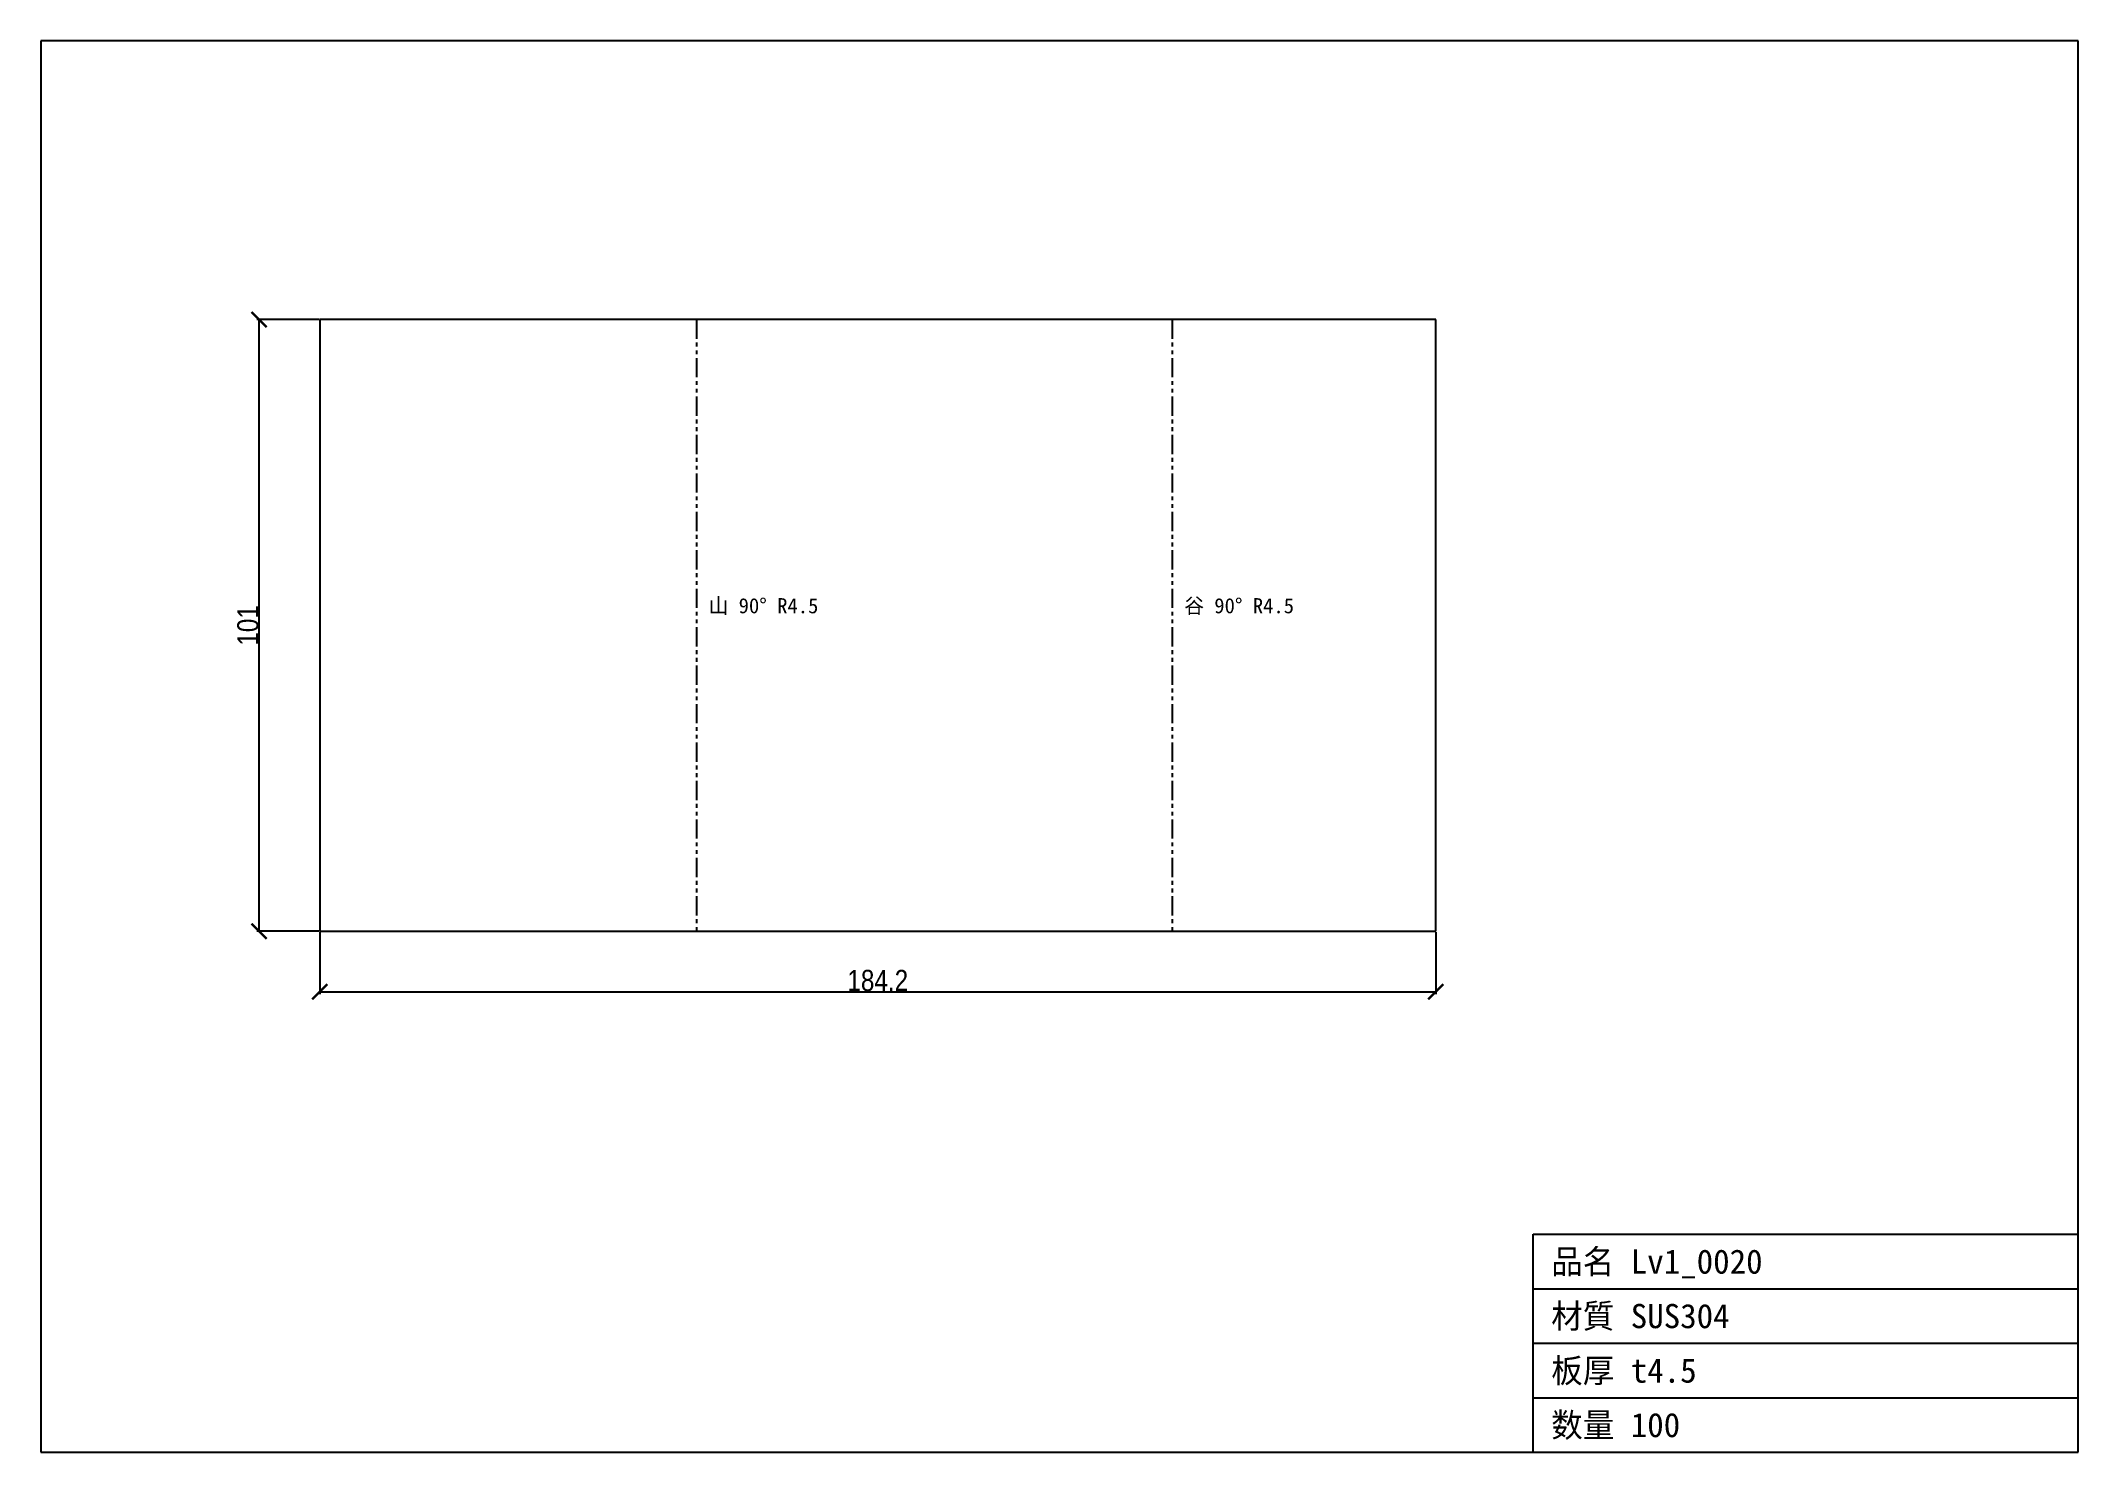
# Model space of a CAD drawing. Header units: millimetres. Extents: x -46 to 290, y -86 to 147.
import ezdxf

# ---------------------------------------------------------------- set-up
doc = ezdxf.new("R2010")
doc.units = ezdxf.units.MM
doc.linetypes.add('PHANTOM', pattern=[6.35, 3.175, -0.635, 0.635, -0.635, 0.635, -0.635])
for name, color, linetype in [('BEND', 7, 'Continuous'), ('CUT', 7, 'Continuous'), ('DIM', 7, 'Continuous'), ('FRAME', 7, 'Continuous'), ('TEXT', 7, 'Continuous')]:
    doc.layers.add(name, color=color, linetype=linetype)
doc.styles.add('OpenSansCondensed-Light', font='OpenSansCondensed-Light.ttf')
doc.dimstyles.new('EZDXF', dxfattribs={"dimtxt": 0.25, "dimasz": 0.175, "dimexe": 0.375, "dimexo": 0.125, "dimgap": 0.1, "dimtad": 1, "dimlfac": 100, "dimzin": 12, "dimdsep": 46, "dimtxsty": 'OpenSansCondensed-Light', "dimblk": 'ARCHTICK', "dimcen": 2.5, "dimazin": 3, "dimtfac": 0.5, "dimtmove": 2, "dimatfit": 3})

# ---------------------------------------------------------------- blocks, each defined once
blk = doc.blocks.new('_ARCHTICK')
at = {"color": 0, "linetype": 'BYBLOCK', "const_width": 0.15}
blk.add_lwpolyline([(-0.5, -0.5), (0.5, 0.5)], dxfattribs=at)

msp = doc.modelspace()

# ---------------------------------------------------------------- linework, layer by layer
at = {"layer": 'BEND', "color": 4, "linetype": 'PHANTOM'}
for p, q in [((62.2, 101.03), (62.2, 0)), ((140.72, 101.03), (140.72, 0))]:
    msp.add_line(p, q, dxfattribs=at)
at = {"layer": 'CUT'}
for p, q in [((0, 101.03), (0, 0)), ((184.24, 101.03), (0, 101.03)), ((184.24, 0), (184.24, 101.03)), ((0, 0), (184.24, 0))]:
    msp.add_line(p, q, dxfattribs=at)
at = {"layer": 'FRAME'}
for p, q in [((290.3, 147.09), (-46.06, 147.09)), ((-46.06, 147.09), (-46.06, -86.06)), ((290.3, -86.06), (290.3, 147.09)), ((200.3, -86.06), (200.3, -50.06)), ((200.3, -50.06), (290.3, -50.06)), ((200.3, -59.06), (290.3, -59.06)), ((200.3, -68.06), (290.3, -68.06)), ((200.3, -77.06), (290.3, -77.06)), ((-46.06, -86.06), (290.3, -86.06))]:
    msp.add_line(p, q, dxfattribs=at)

# ---------------------------------------------------------------- texts
at = {"layer": 'TEXT'}
for s, height, p in [('山 90° R4.5', 2.5, (64.2, 52.52)), ('谷 90° R4.5', 2.5, (142.72, 52.52)), ('品名 Lv1_0020', 4, (203.3, -56.56)), ('材質 SUS304', 4, (203.3, -65.56)), ('板厚 t4.5', 4, (203.3, -74.56)), ('数量 100', 4, (203.3, -83.56))]:
    msp.add_text(s, height=height, dxfattribs=at).set_placement(p)

# ---------------------------------------------------------------- dimensions: what is measured, and where the dimension line sits
at = {"layer": 'DIM'}
msp.add_linear_dim(base=(-10, 0), p1=(0, 0), p2=(0, 101.03), angle=90, dimstyle='EZDXF', override={"dimtxt": 3.5, "dimasz": 2.5, "dimdec": 1, "dimlfac": 1}, dxfattribs=at).render()
msp.add_linear_dim(base=(0, -10), p1=(0, 0), p2=(184.24, 0), dimstyle='EZDXF', override={"dimtxt": 3.5, "dimasz": 2.5, "dimdec": 1, "dimlfac": 1}, dxfattribs=at).render()

doc.saveas('drawing.dxf')
